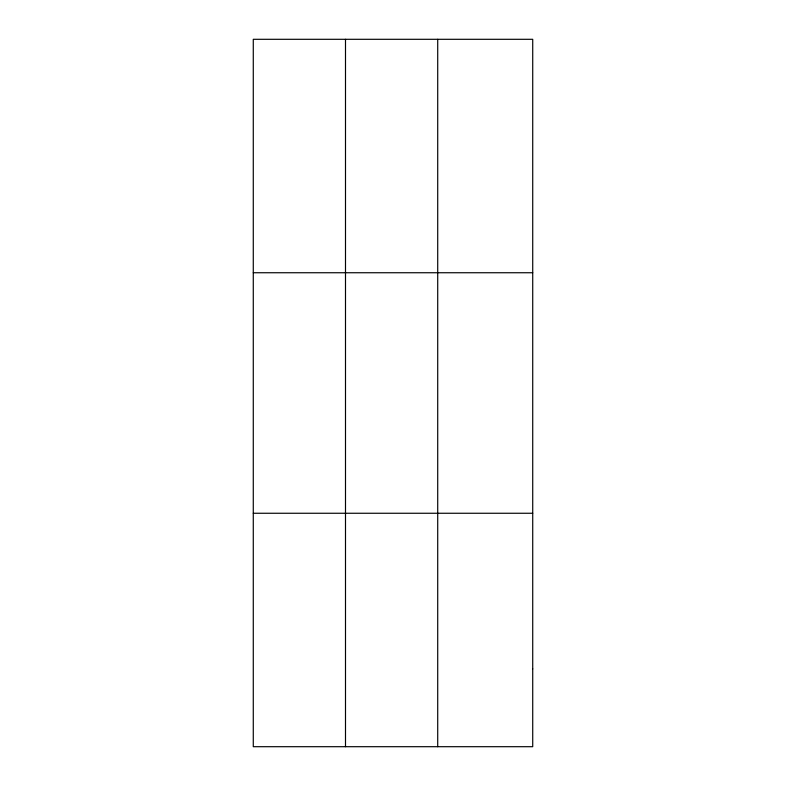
<?xml version="1.0" encoding="UTF-8"?>
<svg xmlns="http://www.w3.org/2000/svg" width="786" height="786" viewBox="0 0 786 786"><rect width="100%" height="100%" fill="white"/><g stroke="black" fill="none" stroke-linecap="round" stroke-linejoin="round"><path stroke-width="1.18" d="M345.496 39.3L345.496 746.7M437.714 39.3L437.714 746.7M253.279 272.742L532.721 272.742M253.279 513.258L532.721 513.258M532.721 668.886L532.721 746.7L253.279 746.7L253.279 39.3L532.721 39.3L532.721 668.886"/></g></svg>
